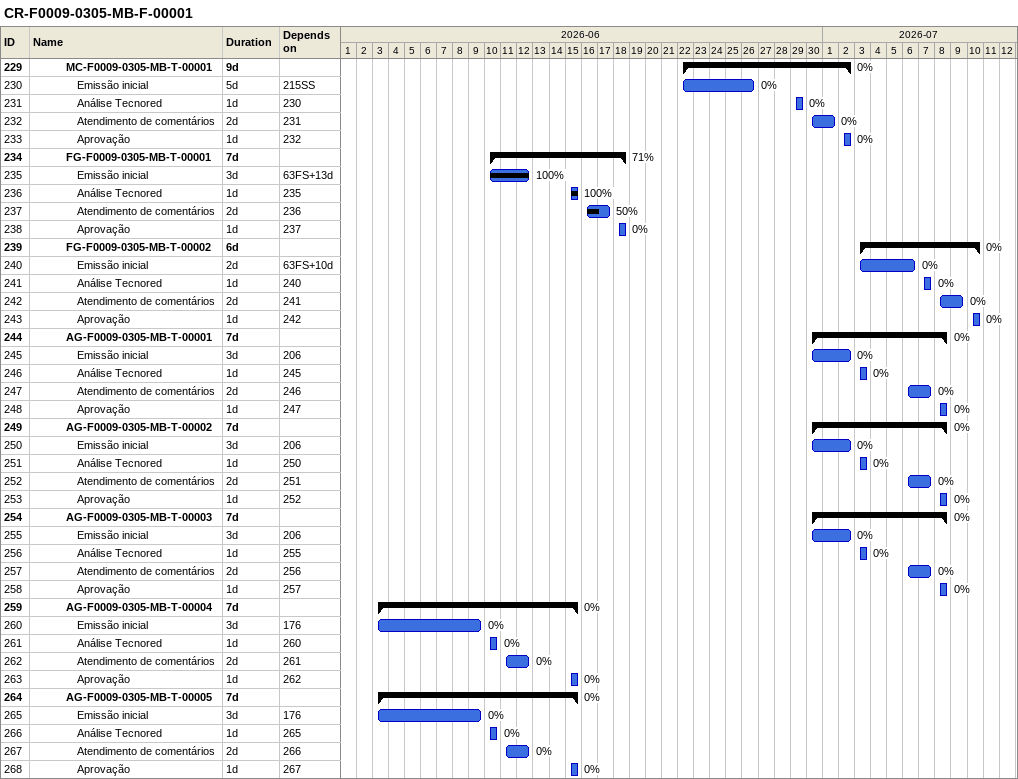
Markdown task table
CR-F0009-0305-MB-F-00001

| ID | Level | Task | Duration | Start | Finish | Predecessors | % complete |
|---|---|---|---|---|---|---|---|
| 229 | 4 | **MC-F0009-0305-MB-T-00001** | 9d | 2026-06-22 | 2026-07-02 |  | 0 |
| 230 | 5 | Emissão inicial | 5d | 2026-06-22 | 2026-06-26 | 215SS | 0 |
| 231 | 5 | Análise Tecnored | 1d | 2026-06-29 | 2026-06-29 | 230 | 0 |
| 232 | 5 | Atendimento de comentários | 2d | 2026-06-30 | 2026-07-01 | 231 | 0 |
| 233 | 5 | Aprovação | 1d | 2026-07-02 | 2026-07-02 | 232 | 0 |
| 234 | 4 | **FG-F0009-0305-MB-T-00001** | 7d | 2026-06-10 | 2026-06-18 |  | 71 |
| 235 | 5 | Emissão inicial | 3d | 2026-06-10 | 2026-06-12 | 63FS+13d | 100 |
| 236 | 5 | Análise Tecnored | 1d | 2026-06-15 | 2026-06-15 | 235 | 100 |
| 237 | 5 | Atendimento de comentários | 2d | 2026-06-16 | 2026-06-17 | 236 | 50 |
| 238 | 5 | Aprovação | 1d | 2026-06-18 | 2026-06-18 | 237 | 0 |
| 239 | 4 | **FG-F0009-0305-MB-T-00002** | 6d | 2026-07-03 | 2026-07-10 |  | 0 |
| 240 | 5 | Emissão inicial | 2d | 2026-07-03 | 2026-07-06 | 63FS+10d | 0 |
| 241 | 5 | Análise Tecnored | 1d | 2026-07-07 | 2026-07-07 | 240 | 0 |
| 242 | 5 | Atendimento de comentários | 2d | 2026-07-08 | 2026-07-09 | 241 | 0 |
| 243 | 5 | Aprovação | 1d | 2026-07-10 | 2026-07-10 | 242 | 0 |
| 244 | 4 | **AG-F0009-0305-MB-T-00001** | 7d | 2026-06-30 | 2026-07-08 |  | 0 |
| 245 | 5 | Emissão inicial | 3d | 2026-06-30 | 2026-07-02 | 206 | 0 |
| 246 | 5 | Análise Tecnored | 1d | 2026-07-03 | 2026-07-03 | 245 | 0 |
| 247 | 5 | Atendimento de comentários | 2d | 2026-07-06 | 2026-07-07 | 246 | 0 |
| 248 | 5 | Aprovação | 1d | 2026-07-08 | 2026-07-08 | 247 | 0 |
| 249 | 4 | **AG-F0009-0305-MB-T-00002** | 7d | 2026-06-30 | 2026-07-08 |  | 0 |
| 250 | 5 | Emissão inicial | 3d | 2026-06-30 | 2026-07-02 | 206 | 0 |
| 251 | 5 | Análise Tecnored | 1d | 2026-07-03 | 2026-07-03 | 250 | 0 |
| 252 | 5 | Atendimento de comentários | 2d | 2026-07-06 | 2026-07-07 | 251 | 0 |
| 253 | 5 | Aprovação | 1d | 2026-07-08 | 2026-07-08 | 252 | 0 |
| 254 | 4 | **AG-F0009-0305-MB-T-00003** | 7d | 2026-06-30 | 2026-07-08 |  | 0 |
| 255 | 5 | Emissão inicial | 3d | 2026-06-30 | 2026-07-02 | 206 | 0 |
| 256 | 5 | Análise Tecnored | 1d | 2026-07-03 | 2026-07-03 | 255 | 0 |
| 257 | 5 | Atendimento de comentários | 2d | 2026-07-06 | 2026-07-07 | 256 | 0 |
| 258 | 5 | Aprovação | 1d | 2026-07-08 | 2026-07-08 | 257 | 0 |
| 259 | 4 | **AG-F0009-0305-MB-T-00004** | 7d | 2026-06-03 | 2026-06-15 |  | 0 |
| 260 | 5 | Emissão inicial | 3d | 2026-06-03 | 2026-06-09 | 176 | 0 |
| 261 | 5 | Análise Tecnored | 1d | 2026-06-10 | 2026-06-10 | 260 | 0 |
| 262 | 5 | Atendimento de comentários | 2d | 2026-06-11 | 2026-06-12 | 261 | 0 |
| 263 | 5 | Aprovação | 1d | 2026-06-15 | 2026-06-15 | 262 | 0 |
| 264 | 4 | **AG-F0009-0305-MB-T-00005** | 7d | 2026-06-03 | 2026-06-15 |  | 0 |
| 265 | 5 | Emissão inicial | 3d | 2026-06-03 | 2026-06-09 | 176 | 0 |
| 266 | 5 | Análise Tecnored | 1d | 2026-06-10 | 2026-06-10 | 265 | 0 |
| 267 | 5 | Atendimento de comentários | 2d | 2026-06-11 | 2026-06-12 | 266 | 0 |
| 268 | 5 | Aprovação | 1d | 2026-06-15 | 2026-06-15 | 267 | 0 |
